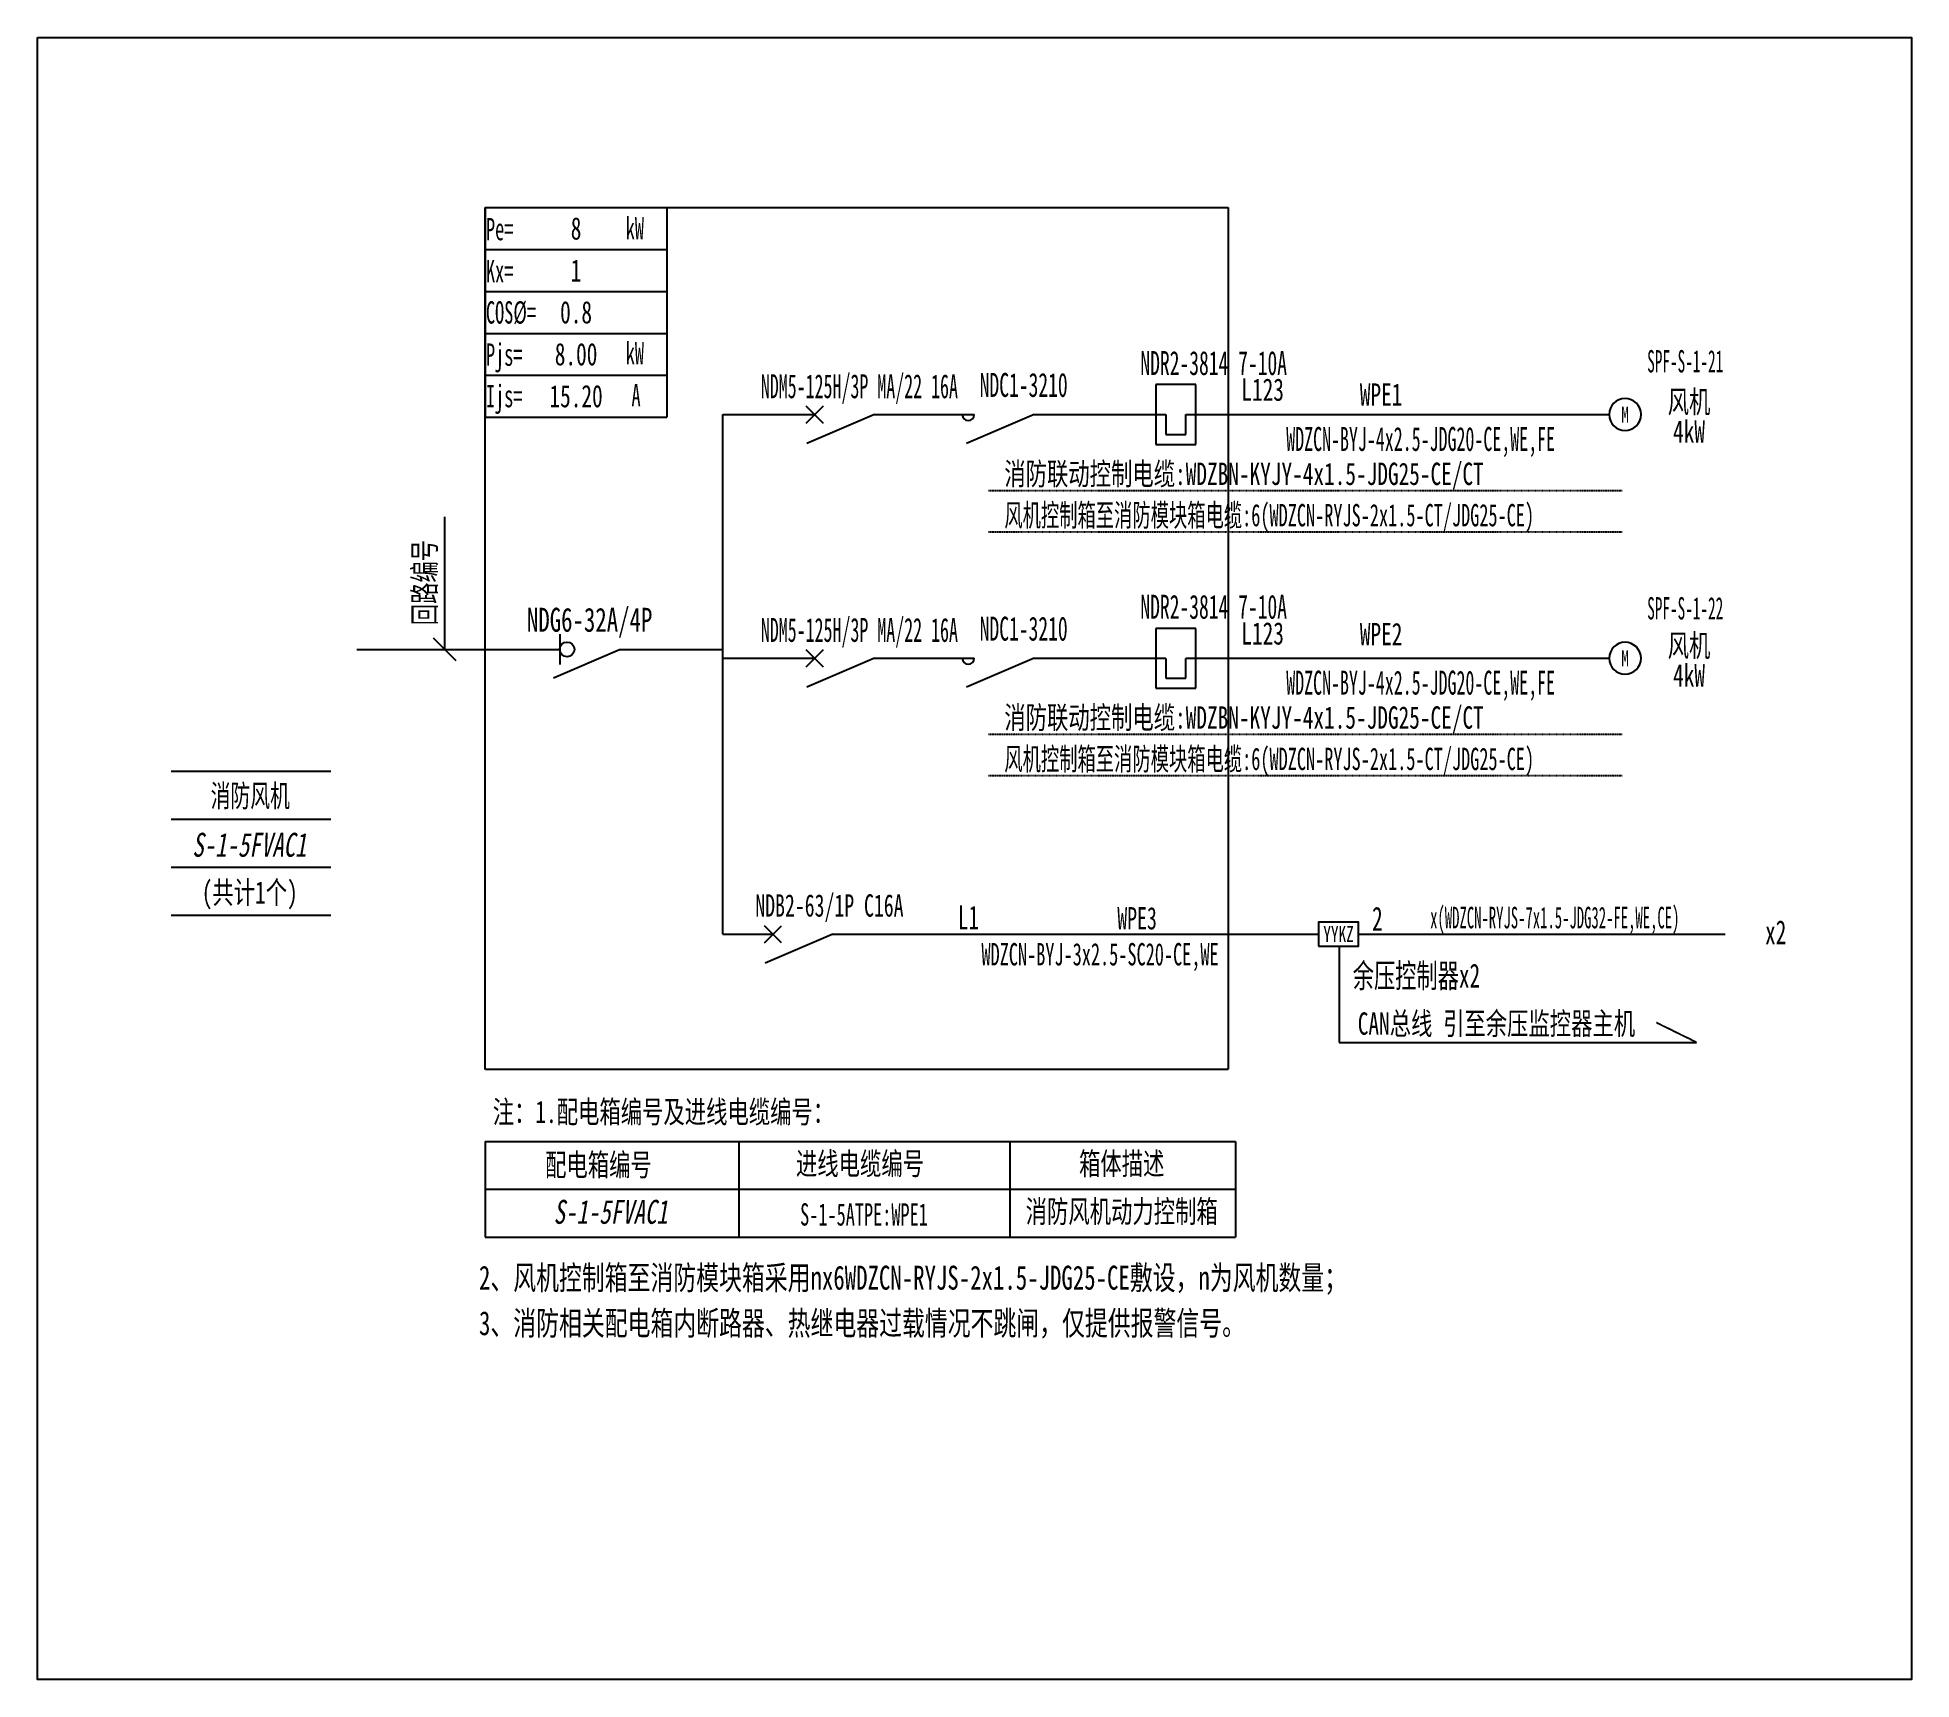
# Model space of a CAD drawing. Extents: x 318201 to 320771, y 326026 to 328278.
import ezdxf
from ezdxf.enums import TextEntityAlignment as Align

# ---------------------------------------------------------------- set-up
doc = ezdxf.new("R2010")
doc.units = 0
doc.header["$MEASUREMENT"] = 0
for name, pattern in [('DASH', [0.35, 0.25, -0.1]), ('DASHDOT', [1, 0.5, -0.25, 0, -0.25]), ('DASHED', [0.75, 0.5, -0.25])]:
    doc.linetypes.add(name, pattern=pattern)
for name, color, linetype in [('D_E_Eqpm(强电设备)', 100, 'Continuous'), ('D_E_Eqpm（强电设备）', 100, 'Continuous'), ('D_E_Text(强电文字)', 51, 'Continuous'), ('D_E_Text（强电文字）', 51, 'Continuous'), ('D_E_Wire(强电线缆)', 10, 'Continuous'), ('D_E_Wire（强电线缆）', 10, 'Continuous'), ('D_Em_Eqpm（消防设备）', 100, 'Continuous'), ('D_T_TableDim（表格尺寸）', 255, 'Continuous'), ('E_E_Text（强电文字）', 51, 'Continuous'), ('系统图', 220, 'Continuous')]:
    doc.layers.add(name, color=color, linetype=linetype)
doc.styles.add('$1$电气', font='', dxfattribs={"width": 0.7})
doc.styles.add('$1$电气箱', font='simhei.ttf', dxfattribs={"width": 0.8, "oblique": 10})
doc.styles.add('$3$电气', font='', dxfattribs={"width": 0.7})
doc.styles.add('电气', font='', dxfattribs={"width": 0.7})
doc.styles.add('电气箱', font='simhei.ttf', dxfattribs={"width": 0.8, "oblique": 10})
doc.styles.get('$1$电气').set_extended_font_data('SimSun')
doc.styles.get('$3$电气').set_extended_font_data('SimSun')
doc.styles.get('电气').set_extended_font_data('SimSun')

# ---------------------------------------------------------------- blocks, each defined once
blk = doc.blocks.new('A$C670F4C17')
at = {"layer": 'D_E_Wire（强电线缆）', "linetype": 'DASHDOT', "ltscale": 0.5}
blk.add_line((0, 0), (7936, 0), dxfattribs=at)
at = {"layer": 'D_E_Text（强电文字）', "style": '电气', "width": 0.7}
blk.add_text('消防联动控制电缆:WDZBN-KYJY-4x1.5-JDG25-CE/CT', height=280, dxfattribs=at).set_placement((198, 68))
blk = doc.blocks.new('A$C70CE04DF')
at = {"layer": 'D_E_Wire（强电线缆）', "linetype": 'DASHDOT', "ltscale": 0.5}
blk.add_line((0, 0), (7936, 0), dxfattribs=at)
at = {"layer": 'D_E_Text（强电文字）', "style": '电气', "width": 0.6}
blk.add_text('风机控制箱至消防模块箱电缆:6(WDZCN-RYJS-2x1.5-CT/JDG25-CE)', height=280, dxfattribs=at).set_placement((198, 68))
blk = doc.blocks.new('1')
at = {"layer": 'D_E_Eqpm(强电设备)'}
for p, q in [((-314387, 61832), (-314387, 61082)), ((-313887, 61832), (-314387, 61832)), ((-313887, 61082), (-313887, 61832)), ((-314262, 61457), (-314262, 61207)), ((-314012, 61207), (-314012, 61457)), ((-314387, 61082), (-313887, 61082)), ((-314262, 61207), (-314012, 61207))]:
    blk.add_line(p, q, dxfattribs=at)
blk = doc.blocks.new('电机')
at = {"layer": 'D_E_Eqpm（强电设备）'}
for start, end in [(90, 180), (180, 270), (0, 90), (270, 0)]:
    blk.add_arc((0, 0), 200, start, end, dxfattribs=at)
at = {"layer": 'D_E_Eqpm（强电设备）', "color": 51, "style": '电气', "width": 0.7}
blk.add_text('M', height=200, dxfattribs=at).set_placement((0, 0), align=Align.MIDDLE)

msp = doc.modelspace()

# ---------------------------------------------------------------- linework, layer by layer
at = {"linetype": 'DASHED'}
for p, q in [((318814.7, 328045.1, 0), (319833.9, 328045.1, 0)), ((318814.7, 326862.9, 0), (318814.7, 328045.1, 0)), ((319833.9, 328045.1, 0), (319833.9, 326862.9, 0)), ((319833.9, 326862.9, 0), (318814.7, 326862.9, 0))]:
    msp.add_line(p, q, dxfattribs=at)
at = {"layer": 'D_E_Eqpm(强电设备)', "color": 100}
for p, q in [((319254.9, 327749.7, 0), (319278.1, 327773, 0)), ((319278.1, 327749.7, 0), (319254.9, 327773, 0)), ((319278.1, 327773, 0), (319254.9, 327749.7, 0)), ((319254.9, 327773, 0), (319278.1, 327749.7, 0)), ((319348.6, 327761.4, 0), (319255.9, 327721.6, 0)), ((319567.6, 327761.4, 0), (319474.9, 327721.6, 0)), ((319254.9, 327415.5, 0), (319278.1, 327438.7, 0)), ((319278.1, 327415.5, 0), (319254.9, 327438.7, 0)), ((319278.1, 327438.7, 0), (319254.9, 327415.5, 0)), ((319254.9, 327438.7, 0), (319278.1, 327415.5, 0)), ((319348.6, 327427.1, 0), (319255.9, 327387.3, 0)), ((319567.6, 327427.1, 0), (319474.9, 327387.3, 0))]:
    msp.add_line(p, q, dxfattribs=at)
for centre in [(319477.2, 327761.4, 0), (319477.2, 327427.1, 0)]:
    msp.add_arc(centre, 8.21, 180, 0, dxfattribs=at)
at = {"layer": 'D_E_Eqpm（强电设备）'}
for p, q in [((318916.8, 327460.1, 0), (318916.8, 327418.5, 0)), ((319197.6, 327037, 0), (319220.9, 327060.2, 0)), ((319220.9, 327037, 0), (319197.6, 327060.2, 0)), ((319197.6, 327037, 0), (319220.9, 327060.2, 0)), ((319220.9, 327037, 0), (319197.6, 327060.2, 0)), ((319291.4, 327048.6, 0), (319198.7, 327008.9, 0)), ((319291.4, 327048.6, 0), (319198.7, 327008.9, 0))]:
    msp.add_line(p, q, dxfattribs=at)
at = {"layer": 'D_E_Eqpm（强电设备）', "color": 100}
msp.add_line((318908.4, 327400.5, 0), (318998.9, 327439.3, 0), dxfattribs=at)
at = {"layer": 'D_E_Eqpm（强电设备）'}
msp.add_circle((318926.9, 327439.3, 0), 10.1, dxfattribs=at)
at = {"layer": 'D_E_Text（强电文字）'}
for p, q in [((318814.7, 328045.1, 0), (319063.8, 328045.1, 0)), ((318814.7, 328045.1, 0), (318814.7, 327757.7, 0)), ((319063.8, 328045.1, 0), (319063.8, 327757.7, 0)), ((318814.7, 327987.6, 0), (319063.8, 327987.6, 0)), ((318814.7, 327930.1, 0), (319063.8, 327930.1, 0)), ((318814.7, 327872.6, 0), (319063.8, 327872.6, 0)), ((318814.7, 327815.2, 0), (319063.8, 327815.2, 0)), ((318814.7, 327757.7, 0), (319063.8, 327757.7, 0)), ((318759.1, 327439.3, 0), (318759.1, 327621, 0)), ((318774.6, 327423.8, 0), (318743.6, 327454.8, 0))]:
    msp.add_line(p, q, dxfattribs=at)
at = {"layer": 'D_E_Wire(强电线缆)', "color": 10}
for p, q in [((319140.4, 327761.4, 0), (319266.5, 327761.4, 0)), ((319348.6, 327761.4, 0), (319485.5, 327761.4, 0)), ((319567.6, 327761.4, 0), (319748.2, 327761.4, 0)), ((319775.6, 327761.4, 0), (320356.2, 327761.4, 0)), ((319140.4, 327427.1, 0), (319266.5, 327427.1, 0)), ((319348.6, 327427.1, 0), (319485.5, 327427.1, 0)), ((319567.6, 327427.1, 0), (319748.2, 327427.1, 0)), ((319775.6, 327427.1, 0), (320356.2, 327427.1, 0))]:
    msp.add_line(p, q, dxfattribs=at)
at = {"layer": 'D_E_Wire（强电线缆）'}
for p, q in [((319140.4, 327092.8, 0), (319140.4, 327761.4, 0)), ((318638.7, 327439.3, 0), (318916.8, 327439.3, 0)), ((318998.9, 327439.3, 0), (319140.4, 327439.3, 0)), ((319140.4, 327048.6, 0), (319140.4, 327148.1, 0)), ((319140.4, 327048.6, 0), (319209.3, 327048.6, 0)), ((319291.4, 327048.6, 0), (319957.6, 327048.6, 0)), ((320012.4, 327048.6, 0), (320515.5, 327048.6, 0))]:
    msp.add_line(p, q, dxfattribs=at)
at = {"layer": 'D_E_Wire（强电线缆）', "linetype": 'DASH'}
for p, q in [((319985.8, 327032.2, 0), (319985.8, 326900.2, 0)), ((320476.1, 326900.2, 0), (320421, 326927.3, 0)), ((319985.8, 326900.2, 0), (320476.1, 326900.2, 0))]:
    msp.add_line(p, q, dxfattribs=at)
at = {"layer": 'D_Em_Eqpm（消防设备）', "elevation": 0}
msp.add_lwpolyline([(319957.6, 327032.2), (320012.4, 327032.2), (320012.4, 327065), (319957.6, 327065)], close=True, dxfattribs=at)
at = {"layer": 'D_T_TableDim（表格尺寸）', "color": 255}
for p, q in [((318383.8, 327272.1, 0), (318602.8, 327272.1, 0)), ((318383.8, 327206.4, 0), (318602.8, 327206.4, 0)), ((318383.8, 327140.7, 0), (318602.8, 327140.7, 0)), ((318383.8, 327140.7, 0), (318602.8, 327140.7, 0)), ((318383.8, 327140.7, 0), (318602.8, 327140.7, 0)), ((318383.8, 327140.7, 0), (318602.8, 327140.7, 0)), ((318383.8, 327140.7, 0), (318602.8, 327140.7, 0)), ((318383.8, 327075, 0), (318602.8, 327075, 0))]:
    msp.add_line(p, q, dxfattribs=at)
at = {"layer": 'D_T_TableDim（表格尺寸）', "ltscale": 3.5}
for p, q in [((318814.7, 326764.5, 0), (319843.8, 326764.5, 0)), ((318814.7, 326764.5, 0), (318814.7, 326633.2, 0)), ((319162.7, 326764.5, 0), (319162.7, 326633.2, 0)), ((319534.2, 326764.5, 0), (319534.2, 326633.2, 0)), ((319843.8, 326764.5, 0), (319843.8, 326633.2, 0)), ((318814.7, 326698.9, 0), (319843.8, 326698.9, 0)), ((318814.7, 326698.9, 0), (319843.8, 326698.9, 0)), ((319162.7, 326698.9, 0), (319162.7, 326633.2, 0)), ((319534.2, 326698.9, 0), (319534.2, 326633.2, 0)), ((318814.7, 326633.2, 0), (319843.8, 326633.2, 0))]:
    msp.add_line(p, q, dxfattribs=at)
at = {"layer": '系统图', "ltscale": 9973.992009}
msp.add_lwpolyline([(318200.6, 328278.5), (320771, 328278.5), (320771, 326026.5), (318200.6, 326026.5)], close=True, dxfattribs=at)

# ---------------------------------------------------------------- block references
at = {"layer": 'D_E_Eqpm(强电设备)', "color": 100, "xscale": 0.1094943036278928, "yscale": 0.1094943036278928, "zscale": 0.1094943036278928}
for p in [(354158.2, 321032.1, 0), (354158.2, 320697.8, 0)]:
    msp.add_blockref('1', p, dxfattribs=at)
at = {"layer": 'D_E_Eqpm（强电设备）', "xscale": 0.1094943036278928, "yscale": 0.1094943036278928, "zscale": 0.1094943036278928}
for p in [(320378.1, 327761.4, 0), (320378.1, 327427.1, 0)]:
    msp.add_blockref('电机', p, dxfattribs=at)
at = {"layer": 'D_E_Wire（强电线缆）', "xscale": 0.1094943036278928, "yscale": 0.1094943036278928, "zscale": 0.1094943036278928}
for name, p in [('A$C670F4C17', (319505, 327657.3, 0)), ('A$C70CE04DF', (319505, 327600.6, 0)), ('A$C670F4C17', (319505, 327323.1, 0)), ('A$C70CE04DF', (319505, 327266.3, 0))]:
    msp.add_blockref(name, p, dxfattribs=at)

# ---------------------------------------------------------------- texts
at = {"layer": 'D_E_Text(强电文字)', "color": 51, "style": '电气'}
for s, height, width, p in [('NDR2-3814 7-10A', 32.848, 0.6, (319713.3, 327815.6, 0)), ('NDM5-125H/3P MA/22 16A', 32.848, 0.55, (319192.7, 327783.8, 0)), ('NDC1-3210', 32.85, 0.6, (319492.9, 327785.6, 0)), ('NDR2-3814 7-10A', 32.848, 0.6, (319713.3, 327481.3, 0)), ('NDM5-125H/3P MA/22 16A', 32.848, 0.55, (319192.7, 327449.6, 0)), ('NDC1-3210', 32.85, 0.6, (319492.9, 327451.3, 0))]:
    msp.add_text(s, height=height, dxfattribs=dict(at, width=width)).set_placement(p)
at = {"layer": 'D_E_Text(强电文字)', "color": 51, "style": '电气', "width": 0.55}
for p in [(320097.7, 327723.9, 0), (320097.7, 327389.7, 0)]:
    msp.add_text('WDZCN-BYJ-4x2.5-JDG20-CE,WE,FE', height=32.848, dxfattribs=at).set_placement(p, align=Align.MIDDLE)
at = {"layer": 'D_E_Text(强电文字)', "color": 51, "style": '$3$电气', "width": 0.7}
msp.add_text('NDG6-32A/4P', height=32.848, dxfattribs=at).set_placement((318957.9, 327463.5, 0), align=Align.CENTER)
at = {"layer": 'D_E_Text（强电文字）', "linetype": 'Continuous', "style": '电气', "width": 0.6}
for s, height, p in [('Pe=', 30.66, (318815.7, 328000.4, 0)), ('kW', 30.66, (319007.4, 328001.5, 0)), ('Kx=', 30.66, (318815.7, 327942.7, 0)), ('COS%%C=', 30.66, (318815.7, 327886.1, 0)), ('Pjs=', 30.66, (318815.7, 327828.3, 0)), ('kW', 30.66, (319007.4, 327830.2, 0)), ('Ijs=', 30.66, (318815.7, 327771.4, 0)), ('A', 30.7, (319015.3, 327772.7, 0))]:
    msp.add_text(s, height=height, dxfattribs=at).set_placement(p)
at = {"layer": 'D_E_Text（强电文字）'}
for s, style, width, p in [('SPF-S-1-21', '电气', 0.5, (320460.6, 327819.1, 0)), ('SPF-S-1-22', '电气', 0.5, (320460.6, 327480.3, 0)), ('(共计1个)', '$1$电气', 0.7, (318491.7, 327090.7, 0))]:
    msp.add_text(s, height=30.66, dxfattribs=dict(at, style=style, width=width)).set_placement(p, align=Align.CENTER)
at = {"layer": 'D_E_Text（强电文字）', "style": '电气', "width": 0.7}
for s, height, p in [('L123', 30.66, (319851.8, 327780.2, 0)), ('L123', 30.66, (319851.8, 327445.9, 0)), ('注：1.配电箱编号及进线电缆编号：', 30.658, (318825, 326789.7, 0)), (' 2、风机控制箱至消防模块箱采用nx6WDZCN-RYJS-2x1.5-JDG25-CE敷设，n为风机数量；', 32.848, (318790.5, 326561.2, 0)), (' 3、消防相关配电箱内断路器、热继电器过载情况不跳闸，仅提供报警信号。', 32.848, (318790.5, 326498.8, 0))]:
    msp.add_text(s, height=height, dxfattribs=at).set_placement(p)
at = {"layer": 'D_E_Text（强电文字）', "color": 51, "style": '电气', "width": 0.7}
for s, p in [('WPE1', (320014.3, 327773.5, 0)), ('WPE2', (320014.3, 327445, 0))]:
    msp.add_text(s, height=30.66, dxfattribs=at).set_placement(p)
at = {"layer": 'D_E_Text（强电文字）'}
for s, height, style, width, p in [('风机', 30.66, '电气', 0.7, (320465.8, 327779.4, 0)), ('4kW', 30.66, '电气', 0.7, (320465.8, 327738.7, 0)), ('风机', 30.66, '电气', 0.7, (320465.8, 327445.1, 0)), ('4kW', 30.66, '电气', 0.7, (320465.8, 327404.4, 0)), ('消防风机', 30.66, '$1$电气', 0.65, (318492.4, 327239.1, 0)), ('NDB2-63/1P C16A', 30.658, '电气', 0.65, (319286.8, 327085.6, 0)), ('WDZCN-BYJ-3x2.5-SC20-CE,WE', 30.658, '电气', 0.6, (319658, 327017.5, 0)), ('CAN总线 引至余压监控器主机', 30.658, '电气', 0.7, (320201.7, 326926.9, 0)), ('配电箱编号', 30.66, '电气', 0.7, (318970, 326733.1, 0)), ('进线电缆编号', 30.66, '电气', 0.7, (319328.7, 326734.7, 0)), ('箱体描述', 30.66, '电气', 0.7, (319687.7, 326734.7, 0)), ('S-1-5ATPE:WPE1', 30.658, '电气', 0.6, (319334.2, 326664.4, 0)), ('消防风机动力控制箱', 30.66, '电气', 0.7, (319687.7, 326669, 0))]:
    msp.add_text(s, height=height, dxfattribs=dict(at, style=style, width=width)).set_placement(p, align=Align.MIDDLE)
at = {"layer": 'D_E_Text（强电文字）', "style": '$3$电气', "width": 0.7}
msp.add_text('回路编号', height=30.66, rotation=90, dxfattribs=at).set_placement((318746.7, 327472.4, 0))
at = {"layer": 'D_E_Text（强电文字）', "oblique": 10, "width": 0.7}
for style, p in [('$1$电气箱', (318491.1, 327171.3, 0)), ('电气箱', (318986.7, 326667.9, 0))]:
    msp.add_text('S-1-5FVAC1', height=32.85, dxfattribs=dict(at, style=style)).set_placement(p, align=Align.MIDDLE)
at = {"layer": 'D_E_Text（强电文字）', "color": 51, "style": '电气', "width": 0.5}
msp.add_text('x(WDZCN-RYJS-7x1.5-JDG32-FE,WE,CE)', height=29.563, dxfattribs=at).set_placement((320281.7, 327056.7, 0), align=Align.CENTER)
at = {"layer": 'D_E_Text（强电文字）', "width": 249.077, "attachment_point": 5, "style": '电气'}
for s, insert, char_height in [('8', (318939.3, 328016.4, 0), 30.7), ('1', (318939.3, 327958.9, 0), 30.7), ('0.8', (318939.3, 327901.4, 0), 30.66), ('{\\C200;8.00}', (318939.3, 327843.9, 0), 30.658), ('{\\C200;15.20}', (318939.3, 327786.4, 0), 30.658)]:
    msp.add_mtext(s, dxfattribs=dict(at, insert=insert, char_height=char_height))
at = {"layer": 'D_Em_Eqpm（消防设备）', "color": 51, "style": '电气', "width": 0.7}
msp.add_text('YYKZ', height=21.9, dxfattribs=at).set_placement((319985.1, 327037.9, 0), align=Align.CENTER)
at = {"layer": 'E_E_Text（强电文字）', "linetype": 'Continuous', "style": '电气', "width": 0.65}
for s, height, p in [('L1', 32.85, (319463, 327055.2, 0)), ('2', 32.8, (320031.1, 327053.5, 0)), ('x2', 32.85, (320570.2, 327034.9, 0)), ('余压控制器x2', 32.85, (320004.6, 326975.4, 0))]:
    msp.add_text(s, height=height, dxfattribs=at).set_placement(p)
msp.add_text('WPE3', height=30.66, dxfattribs=at).set_placement((319708.8, 327055.2, 0), align=Align.CENTER)

doc.saveas('drawing.dxf')
